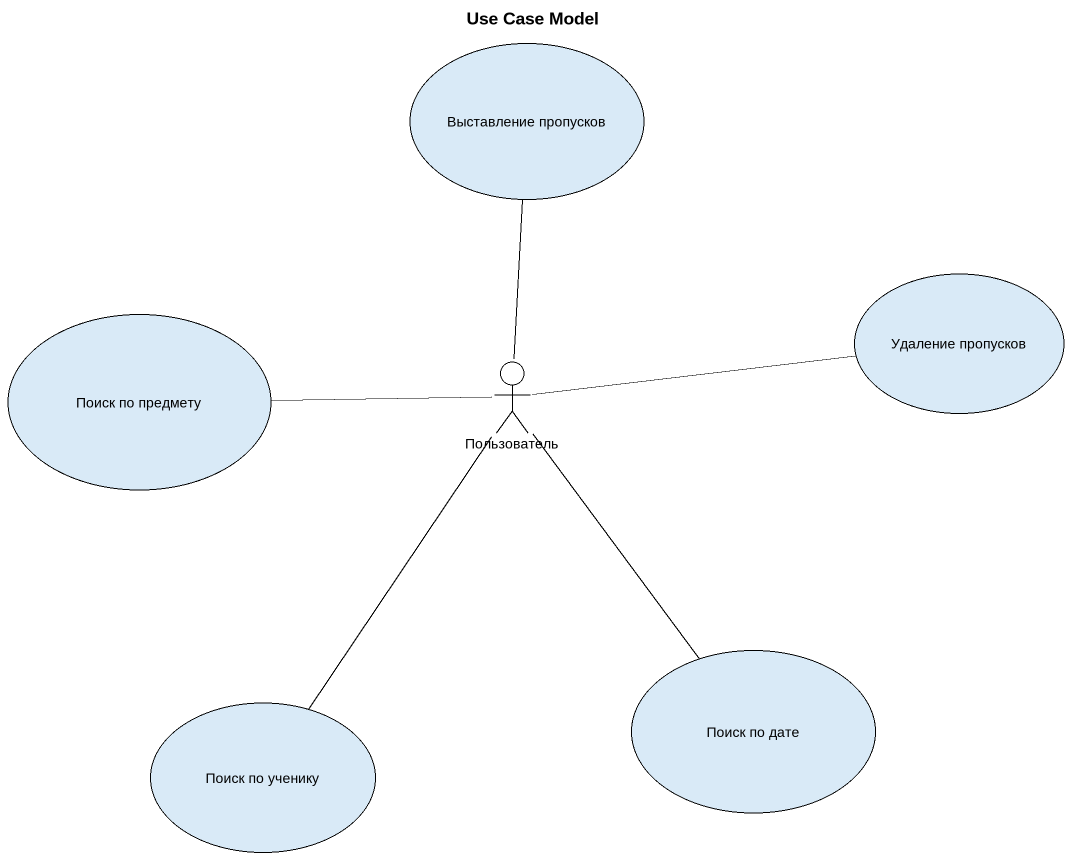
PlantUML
@startuml
title Use Case Model
usecase "Выставление пропусков" as Выставление_пропусков
usecase "Удаление пропусков" as Удаление_пропусков
usecase "Поиск по предмету" as Поиск_по_предмету
actor Пользователь
usecase "Поиск по дате" as Поиск_по_дате
usecase "Поиск по ученику" as Поиск_по_ученику
Поиск_по_предмету -right- Пользователь
Пользователь -up- Выставление_пропусков
Пользователь -right- Удаление_пропусков
Пользователь -- Поиск_по_дате
Поиск_по_ученику -up- Пользователь
@enduml
